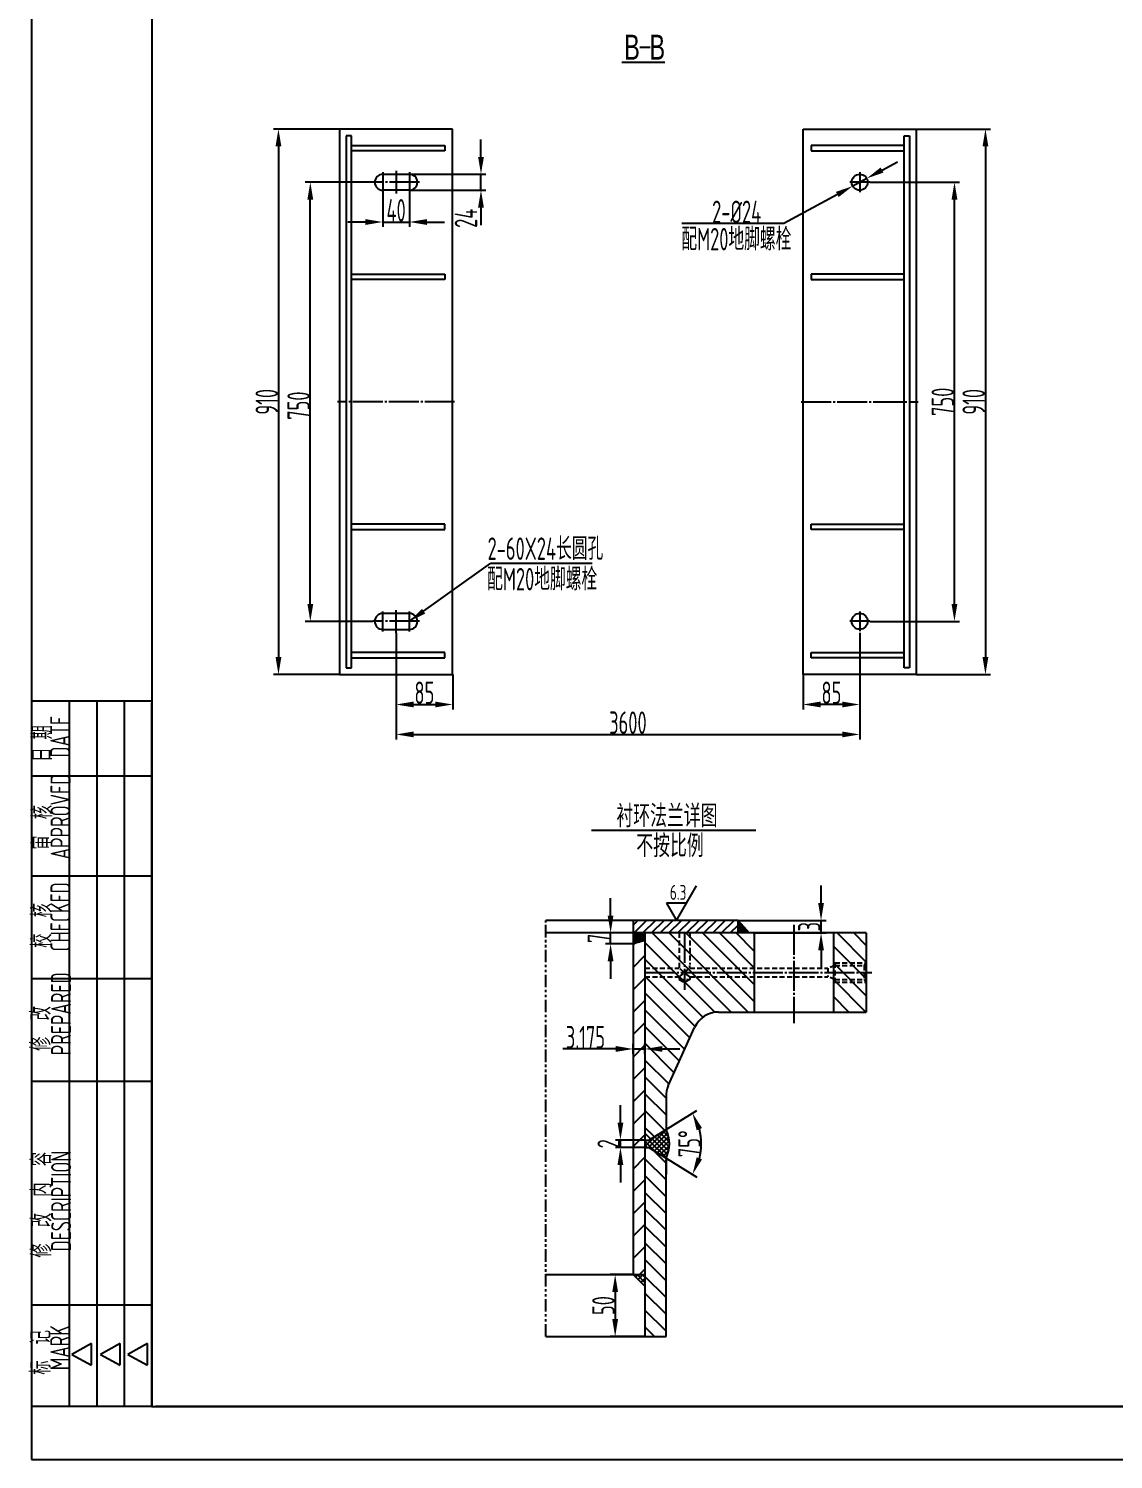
# Model space of a CAD drawing. Header units: millimetres. Extents: x 46644 to 124135, y -32003 to -3110.
# Drawn here: x 55277 to 58537, y -12051 to -7749 of the extents above; entities that cross this region are included whole.
import ezdxf
from ezdxf.enums import TextEntityAlignment as Align

# ---------------------------------------------------------------- set-up
doc = ezdxf.new("R2010")
doc.units = ezdxf.units.MM
doc.header["$LTSCALE"] = 6
for name, pattern in [('CENTER', [18, 15, -1, 1, -1]), ('CONTINOUS', [0]), ('DASHDOT-S', [14, 10, -2, 0, -2]), ('DASHED', [0.75, 0.5, -0.25]), ('PHANTOM', [2.5, 1.25, -0.25, 0.25, -0.25, 0.25, -0.25])]:
    doc.linetypes.add(name, pattern=pattern)
for name, color, linetype in [('0_OL', 4, 'Continuous'), ('1_hat', 52, 'Continuous'), ('2_txt', 2, 'Continuous'), ('4_cen', 1, 'CENTER'), ('5', 5, 'PHANTOM'), ('6_das', 6, 'DASHED'), ('7_dim', 3, 'Continuous'), ('8_sym', 232, 'Continuous'), ('CDR_DIM', 7, 'Continuous'), ('TEXT', 7, 'Continuous'), ('图层1', 4, 'Continuous')]:
    doc.layers.add(name, color=color, linetype=linetype)
doc.styles.add('HZ', font='ascii.shx', dxfattribs={"width": 0.7, "bigfont": 'hztxt.shx'})
doc.styles.add('mark', font='cc.shx', dxfattribs={"width": 0.7, "bigfont": 'dxfs.shx'})
doc.styles.add('ROMANS', font='ascii.shx', dxfattribs={"width": 0.7, "bigfont": 'dxfs.shx'})
doc.styles.get("Standard").update_dxf_attribs({"font": 'ascii.shx', "width": 0.7})
doc.dimstyles.new('15.2', dxfattribs={"dimscale": 15, "dimtxt": 4.5, "dimasz": 3.5, "dimexe": 1, "dimexo": 0, "dimgap": 0.1, "dimtad": 1, "dimlfac": 0.5, "dimzin": 9, "dimdsep": 46, "dimtxsty": 'HZ', "dimcen": 0, "dimclrd": 256, "dimclre": 256, "dimclrt": 256, "dimadec": 0, "dimazin": 0, "dimtfac": 1, "dimtmove": 1, "dimatfit": 1, "dimfxl": 0, "dimarcsym": 0})

# ---------------------------------------------------------------- blocks, each defined once
blk = doc.blocks.new('*D73')
at = {"layer": '7_dim', "lineweight": -2}
for p, q in [((56341.5, -8241.4), (56341.5, -8345.8)), ((56421.5, -8241.4), (56421.5, -8345.8)), ((56289, -8330.8), (56236.5, -8330.8)), ((56341.5, -8330.8), (56421.5, -8330.8)), ((56474, -8330.8), (56526.5, -8330.8))]:
    blk.add_line(p, q, dxfattribs=at)
at = {"layer": '7_dim'}
for points in [[(56289, -8322.1), (56289, -8339.6), (56341.5, -8330.8)], [(56474, -8322.1), (56474, -8339.6), (56421.5, -8330.8)]]:
    blk.add_solid(points, dxfattribs=at)
at = {"layer": 'Defpoints', "color": 0}
for p in [(56341.5, -8241.4), (56421.5, -8241.4), (56421.5, -8330.8)]:
    blk.add_point(p, dxfattribs=at)
at = {"layer": '7_dim', "insert": (56381.5, -8295.6), "char_height": 67.5, "attachment_point": 5, "style": 'HZ'}
blk.add_mtext('40', dxfattribs=at)
blk = doc.blocks.new('*D74')
at = {"layer": '7_dim', "lineweight": -2}
for p, q in [((56636.5, -8134.9), (56636.5, -8082.4)), ((56421.5, -8187.4), (56651.5, -8187.4)), ((56636.5, -8235.4), (56636.5, -8187.4)), ((56421.5, -8235.4), (56651.5, -8235.4)), ((56636.5, -8287.9), (56636.5, -8340.4))]:
    blk.add_line(p, q, dxfattribs=at)
at = {"layer": '7_dim'}
for points in [[(56627.8, -8134.9), (56645.3, -8134.9), (56636.5, -8187.4)], [(56627.8, -8287.9), (56645.3, -8287.9), (56636.5, -8235.4)]]:
    blk.add_solid(points, dxfattribs=at)
at = {"layer": 'Defpoints', "color": 0}
for p in [(56421.5, -8187.4), (56636.5, -8187.4), (56421.5, -8235.4)]:
    blk.add_point(p, dxfattribs=at)
at = {"layer": '7_dim', "insert": (56591.4, -8319.6), "char_height": 67.5, "attachment_point": 5, "rotation": 90, "style": 'HZ'}
blk.add_mtext('24', dxfattribs=at)
blk = doc.blocks.new('*D75')
at = {"layer": '7_dim', "lineweight": -2}
for p, q in [((56381.5, -9565.4), (56381.5, -9796.3)), ((56551.5, -9691.3), (56551.5, -9796.3)), ((56434, -9781.3), (56499, -9781.3))]:
    blk.add_line(p, q, dxfattribs=at)
at = {"layer": '7_dim'}
for points in [[(56434, -9772.5), (56434, -9790), (56381.5, -9781.3)], [(56499, -9772.5), (56499, -9790), (56551.5, -9781.3)]]:
    blk.add_solid(points, dxfattribs=at)
at = {"layer": 'Defpoints', "color": 0}
for p in [(56381.5, -9565.4), (56551.5, -9691.3), (56551.5, -9781.3)]:
    blk.add_point(p, dxfattribs=at)
at = {"layer": '7_dim', "insert": (56466.5, -9746), "char_height": 67.5, "attachment_point": 5, "style": 'HZ'}
blk.add_mtext('85', dxfattribs=at)
blk = doc.blocks.new('*D76')
at = {"layer": '7_dim', "lineweight": -2}
for p, q in [((56381.5, -9565.4), (56381.5, -9886.3)), ((57774.5, -9565.4), (57774.5, -9886.3)), ((56434, -9871.3), (57722, -9871.3))]:
    blk.add_line(p, q, dxfattribs=at)
at = {"layer": '7_dim'}
for points in [[(56434, -9862.5), (56434, -9880), (56381.5, -9871.3)], [(57722, -9862.5), (57722, -9880), (57774.5, -9871.3)]]:
    blk.add_solid(points, dxfattribs=at)
at = {"layer": 'Defpoints', "color": 0}
for p in [(56381.5, -9565.4), (57774.5, -9565.4), (57774.5, -9871.3)]:
    blk.add_point(p, dxfattribs=at)
at = {"layer": '7_dim', "insert": (57078, -9836), "char_height": 67.5, "attachment_point": 5, "style": 'HZ'}
blk.add_mtext('3600', dxfattribs=at)
blk = doc.blocks.new('*D77')
at = {"layer": '7_dim', "lineweight": -2}
for p, q in [((56311.5, -8211.3), (56108.7, -8211.3)), ((56123.7, -9478.8), (56123.7, -8263.8)), ((56311.5, -9531.3), (56108.7, -9531.3))]:
    blk.add_line(p, q, dxfattribs=at)
at = {"layer": '7_dim'}
for points in [[(56115, -8263.8), (56132.5, -8263.8), (56123.7, -8211.3)], [(56115, -9478.8), (56132.5, -9478.8), (56123.7, -9531.3)]]:
    blk.add_solid(points, dxfattribs=at)
at = {"layer": 'Defpoints', "color": 0}
for p in [(56123.7, -8211.3), (56311.5, -8211.3), (56311.5, -9531.3)]:
    blk.add_point(p, dxfattribs=at)
at = {"layer": '7_dim', "insert": (56088.5, -8882.9), "char_height": 67.5, "attachment_point": 5, "rotation": 90, "style": 'HZ'}
blk.add_mtext('750', dxfattribs=at)
blk = doc.blocks.new('*D78')
at = {"layer": '7_dim', "lineweight": -2}
for p, q in [((56211.5, -8051.3), (56013, -8051.3)), ((56028, -8103.8), (56028, -9638.8)), ((56211.5, -9691.3), (56013, -9691.3))]:
    blk.add_line(p, q, dxfattribs=at)
at = {"layer": '7_dim'}
for points in [[(56019.3, -8103.8), (56036.8, -8103.8), (56028, -8051.3)], [(56019.3, -9638.8), (56036.8, -9638.8), (56028, -9691.3)]]:
    blk.add_solid(points, dxfattribs=at)
at = {"layer": 'Defpoints', "color": 0}
for p in [(56211.5, -8051.3), (56028, -9691.3), (56211.5, -9691.3)]:
    blk.add_point(p, dxfattribs=at)
at = {"layer": '7_dim', "insert": (55992.8, -8871.3), "char_height": 67.5, "attachment_point": 5, "rotation": 90, "style": 'HZ'}
blk.add_mtext('910', dxfattribs=at)
blk = doc.blocks.new('*D79')
at = {"layer": '7_dim', "lineweight": -2}
for p, q in [((57804.5, -8211.3), (58074.2, -8211.3)), ((58059.2, -9478.8), (58059.2, -8263.8)), ((57804.5, -9531.3), (58074.2, -9531.3))]:
    blk.add_line(p, q, dxfattribs=at)
at = {"layer": '7_dim'}
for points in [[(58050.5, -8263.8), (58068, -8263.8), (58059.2, -8211.3)], [(58050.5, -9478.8), (58068, -9478.8), (58059.2, -9531.3)]]:
    blk.add_solid(points, dxfattribs=at)
at = {"layer": 'Defpoints', "color": 0}
for p in [(57804.5, -8211.3), (58059.2, -8211.3), (57804.5, -9531.3)]:
    blk.add_point(p, dxfattribs=at)
at = {"layer": '7_dim', "insert": (58024, -8871.3), "char_height": 67.5, "attachment_point": 5, "rotation": 90, "style": 'HZ'}
blk.add_mtext('750', dxfattribs=at)
blk = doc.blocks.new('*D80')
at = {"layer": '7_dim', "lineweight": -2}
for p, q in [((57944.5, -8051.3), (58167.3, -8051.3)), ((58152.3, -8103.8), (58152.3, -9638.8)), ((57944.5, -9691.3), (58167.3, -9691.3))]:
    blk.add_line(p, q, dxfattribs=at)
at = {"layer": '7_dim'}
for points in [[(58143.5, -8103.8), (58161, -8103.8), (58152.3, -8051.3)], [(58143.5, -9638.8), (58161, -9638.8), (58152.3, -9691.3)]]:
    blk.add_solid(points, dxfattribs=at)
at = {"layer": 'Defpoints', "color": 0}
for p in [(57944.5, -8051.3), (57944.5, -9691.3), (58152.3, -9691.3)]:
    blk.add_point(p, dxfattribs=at)
at = {"layer": '7_dim', "insert": (58117, -8871.3), "char_height": 67.5, "attachment_point": 5, "rotation": 90, "style": 'HZ'}
blk.add_mtext('910', dxfattribs=at)
blk = doc.blocks.new('*D81')
at = {"layer": '7_dim', "lineweight": -2}
for p, q in [((57774.5, -9565.4), (57774.5, -9796.3)), ((57604.5, -9691.3), (57604.5, -9796.3)), ((57722, -9781.3), (57657, -9781.3))]:
    blk.add_line(p, q, dxfattribs=at)
at = {"layer": '7_dim'}
for points in [[(57657, -9772.5), (57657, -9790), (57604.5, -9781.3)], [(57722, -9772.5), (57722, -9790), (57774.5, -9781.3)]]:
    blk.add_solid(points, dxfattribs=at)
at = {"layer": 'Defpoints', "color": 0}
for p in [(57774.5, -9565.4), (57604.5, -9691.3), (57604.5, -9781.3)]:
    blk.add_point(p, dxfattribs=at)
at = {"layer": '7_dim', "insert": (57689.5, -9746), "char_height": 67.5, "attachment_point": 5, "style": 'HZ'}
blk.add_mtext('85', dxfattribs=at)
blk = doc.blocks.new('*D82')
at = {"layer": '7_dim', "lineweight": -2}
for p, q in [((57055.6, -11038.1), (57055.6, -10985.6)), ((57129.1, -11090.6), (57040.6, -11090.6)), ((57055.6, -11112.9), (57055.6, -11090.6)), ((57129.1, -11112.9), (57040.6, -11112.9)), ((57055.6, -11165.4), (57055.6, -11217.9))]:
    blk.add_line(p, q, dxfattribs=at)
at = {"layer": '7_dim'}
for points in [[(57046.8, -11038.1), (57064.3, -11038.1), (57055.6, -11090.6)], [(57046.8, -11165.4), (57064.3, -11165.4), (57055.6, -11112.9)]]:
    blk.add_solid(points, dxfattribs=at)
at = {"layer": 'Defpoints', "color": 0}
for p in [(57055.6, -11090.6), (57129.1, -11090.6), (57129.1, -11112.9)]:
    blk.add_point(p, dxfattribs=at)
at = {"layer": '7_dim', "insert": (57020.3, -11101.8), "char_height": 67.5, "attachment_point": 5, "rotation": 90, "style": 'HZ'}
blk.add_mtext('2', dxfattribs=at)
blk = doc.blocks.new('*D83')
at = {"layer": '7_dim', "lineweight": -2}
for p, q in [((57041.4, -10816.8), (56988.9, -10816.8)), ((57093.9, -10831.4), (57093.9, -10801.8)), ((57093.9, -10816.8), (57129.1, -10816.8)), ((57129.1, -10830.1), (57129.1, -10801.8)), ((57181.6, -10816.8), (57234.1, -10816.8))]:
    blk.add_line(p, q, dxfattribs=at)
at = {"layer": '7_dim'}
for points in [[(57041.4, -10808), (57041.4, -10825.5), (57093.9, -10816.8)], [(57181.6, -10808), (57181.6, -10825.5), (57129.1, -10816.8)]]:
    blk.add_solid(points, dxfattribs=at)
at = {"layer": 'Defpoints', "color": 0}
for p in [(57093.9, -10831.4), (57129.1, -10816.8), (57129.1, -10830.1)]:
    blk.add_point(p, dxfattribs=at)
at = {"layer": '7_dim', "insert": (56950.4, -10781.5), "char_height": 67.5, "attachment_point": 5, "style": 'HZ'}
blk.add_mtext('3.175', dxfattribs=at)
blk = doc.blocks.new('*D84')
at = {"layer": '7_dim', "lineweight": -2}
for p, q in [((57026, -10415.7), (57026, -10363.2)), ((57093.9, -10468.2), (57011, -10468.2)), ((57026, -10500.7), (57026, -10468.2)), ((57093.9, -10500.7), (57011, -10500.7)), ((57026, -10553.2), (57026, -10605.7))]:
    blk.add_line(p, q, dxfattribs=at)
at = {"layer": '7_dim'}
for points in [[(57017.2, -10415.7), (57034.7, -10415.7), (57026, -10468.2)], [(57017.2, -10553.2), (57034.7, -10553.2), (57026, -10500.7)]]:
    blk.add_solid(points, dxfattribs=at)
at = {"layer": 'Defpoints', "color": 0}
for p in [(57026, -10468.2), (57093.9, -10468.2), (57093.9, -10500.7)]:
    blk.add_point(p, dxfattribs=at)
at = {"layer": '7_dim', "insert": (56990.7, -10484.4), "char_height": 67.5, "attachment_point": 5, "rotation": 90, "style": 'HZ'}
blk.add_mtext('7', dxfattribs=at)
blk = doc.blocks.new('*D85')
at = {"layer": '7_dim', "lineweight": -2}
for p, q in [((57658.3, -10377.8), (57658.3, -10325.3)), ((57409.1, -10430.3), (57673.3, -10430.3)), ((57658.3, -10468.2), (57658.3, -10430.3)), ((57457.8, -10468.2), (57673.3, -10468.2)), ((57658.3, -10520.7), (57658.3, -10573.2))]:
    blk.add_line(p, q, dxfattribs=at)
at = {"layer": '7_dim'}
for points in [[(57649.6, -10377.8), (57667.1, -10377.8), (57658.3, -10430.3)], [(57649.6, -10520.7), (57667.1, -10520.7), (57658.3, -10468.2)]]:
    blk.add_solid(points, dxfattribs=at)
at = {"layer": 'Defpoints', "color": 0}
for p in [(57409.1, -10430.3), (57658.3, -10430.3), (57457.8, -10468.2)]:
    blk.add_point(p, dxfattribs=at)
at = {"layer": '7_dim', "insert": (57623.1, -10449.2), "char_height": 67.5, "attachment_point": 5, "rotation": 90, "style": 'HZ'}
blk.add_mtext('3', dxfattribs=at)
blk = doc.blocks.new('*D86')
at = {"layer": '7_dim', "lineweight": -2}
for p, q in [((57192.5, -11058.6), (57284.9, -11001.7)), ((57192.5, -11144.9), (57284.9, -11201.8))]:
    blk.add_line(p, q, dxfattribs=at)
blk.add_arc((57122.4, -11101.8), 175.8, 345.5663, 14.4337, dxfattribs=at)
at = {"layer": '7_dim'}
for points in [[(57284.6, -11061.4), (57300.7, -11054.5), (57272.1, -11009.6)], [(57300.7, -11149), (57284.6, -11142.2), (57272.1, -11193.9)]]:
    blk.add_solid(points, dxfattribs=at)
at = {"layer": 'Defpoints', "color": 0}
for p in [(57140.5, -11090.6), (57192.5, -11058.6), (57140.5, -11112.9), (57295.2, -11133.9), (57192.5, -11144.9)]:
    blk.add_point(p, dxfattribs=at)
at = {"layer": '7_dim', "insert": (57262.9, -11101.8), "char_height": 67.5, "attachment_point": 5, "rotation": 90, "style": 'HZ'}
blk.add_mtext('75%%d', dxfattribs=at)
blk = doc.blocks.new('*D87')
at = {"layer": '7_dim', "lineweight": -2}
for p, q in [((57093.9, -11495.1), (57024.7, -11495.1)), ((57039.7, -11547.6), (57039.7, -11628.9)), ((57129.1, -11681.4), (57024.7, -11681.4))]:
    blk.add_line(p, q, dxfattribs=at)
at = {"layer": '7_dim'}
for points in [[(57031, -11547.6), (57048.5, -11547.6), (57039.7, -11495.1)], [(57031, -11628.9), (57048.5, -11628.9), (57039.7, -11681.4)]]:
    blk.add_solid(points, dxfattribs=at)
at = {"layer": 'Defpoints', "color": 0}
for p in [(57093.9, -11495.1), (57039.7, -11681.4), (57129.1, -11681.4)]:
    blk.add_point(p, dxfattribs=at)
at = {"layer": '7_dim', "insert": (57004.5, -11588.2), "char_height": 67.5, "attachment_point": 5, "rotation": 90, "style": 'HZ'}
blk.add_mtext('50', dxfattribs=at)
blk = doc.blocks.new('ccd_up')
at = {"layer": '2_txt'}
for p, q in [((0, 0), (4, 6.93)), ((2, 3.46), (-2, 3.46)), ((-2, 3.46), (0, 0))]:
    blk.add_line(p, q, dxfattribs=at)
at = {"layer": '2_txt', "width": 0.75}
blk.add_attdef('CZD', text='', height=3, dxfattribs=at).set_placement((1.96, 4.11), align=Align.RIGHT)

msp = doc.modelspace()

# ---------------------------------------------------------------- hatches: boundary and pattern name
at = {"layer": '1_hat', "lineweight": -2}
h = msp.add_hatch(dxfattribs=at)
h.set_pattern_fill('ANSI37', color=2, scale=24.75, style=0)
h.set_pattern_definition([(45, (90266.4165, -8531.445), (-2.1876116, 2.1876116), []), (135, (90266.4165, -8531.445), (-2.1876116, -2.1876116), [])])
h.paths.add_polyline_path([(57409.144, -10430.265), (57409.144, -10468.16), (57442.472, -10468.16)])
at = {"layer": '1_hat'}
h = msp.add_hatch(dxfattribs=at)
h.set_pattern_fill('ANSI31', color=256, scale=15, style=0)
h.set_pattern_definition([(45, (20335.88, -14865.95), (-33.67596, 33.67596), [])])
h.paths.add_polyline_path([(57093.863, -11495.125), (57129.136, -11495.125), (57129.136, -11101.76), (57129.136, -10491.249), (57093.863, -10500.7)])
h.paths.add_polyline_path([(56876.507, -10730.918), (57024.257, -10730.918), (57024.257, -10832.168), (56876.507, -10832.168)], flags=9)
h = msp.add_hatch(dxfattribs=at)
h.set_pattern_fill('ANSI31', color=256, scale=11.25, angle=90, style=0)
h.set_pattern_definition([(135, (20259.54, -14998.17), (-25.25697, -25.25697), [])])
h.paths.add_polyline_path([(57129.136, -10468.16), (57129.136, -11070.197), (57146.092, -11087.154), (57192.496, -11058.601), (57192.496, -10960.359, -0.10610904), (57199.472, -10927.858), (57278.401, -10752.459, -0.29513289), (57350.625, -10705.76), (57457.816, -10705.76), (57457.816, -10468.16)])
h.paths.add_polyline_path([(57794.416, -10468.16), (57695.416, -10468.16), (57695.416, -10705.76), (57794.416, -10705.76)])
h = msp.add_hatch(dxfattribs=at)
h.set_pattern_fill('ANSI31', color=256, scale=11.25, angle=90, style=0)
h.set_pattern_definition([(135, (20335.878, -14865.95), (-25.25697, -25.25697), [])])
h.paths.add_polyline_path([(57129.136, -11681.369), (57192.496, -11681.369), (57192.496, -11150.559), (57192.496, -11144.919), (57140.533, -11112.946), (57129.136, -11112.946)])
at = {"layer": '7_dim', "lineweight": -2}
h = msp.add_hatch(dxfattribs=at)
h.set_pattern_fill('ANSI31', color=0, scale=148.5, style=0)
h.set_pattern_definition([(45, (89878.477, -8531.445), (-13.12567, 13.12567), [])])
h.paths.add_polyline_path([(57093.863, -10468.16), (57129.136, -10468.16), (57409.144, -10468.16), (57409.144, -10430.265), (57093.863, -10430.265)])
h = msp.add_hatch(dxfattribs=at)
h.set_pattern_fill('ANSI37', color=2, scale=39.6, style=0)
h.set_pattern_definition([(45, (89878.477, -8531.445), (-3.5001786, 3.5001786), []), (135, (89878.477, -8531.445), (-3.5001786, -3.5001786), [])])
h.paths.add_polyline_path([(57093.863, -10500.7), (57129.136, -10491.249), (57129.136, -10468.16), (57093.863, -10468.16)])
at = {"layer": '7_dim'}
h = msp.add_hatch(dxfattribs=at)
h.set_pattern_fill('ANSI37', color=256, scale=3.75, style=0)
h.set_pattern_definition([(45, (20702.499, -15166.478), (-8.41899, 8.41899), []), (135, (20702.499, -15166.478), (-8.41899, -8.41899), [])])
h.paths.add_polyline_path([(57093.863, -11495.125), (57129.136, -11530.397), (57129.136, -11495.125)])
at = {"layer": 'CDR_DIM'}
h = msp.add_hatch(dxfattribs=at)
h.set_pattern_fill('ANSI37', color=3, scale=79.2, style=0)
h.set_pattern_definition([(45, (-126292.943, 8758.179), (-7.00035713, 7.00035713), []), (135, (-126292.943, 8758.179), (-7.00035713, -7.00035713), [])])
edge = h.paths.add_edge_path()
edge.add_arc((57106.388, -11101.76), 96.318, 333.378913, 386.621087)
edge.add_line((57192.496, -11058.601), (57140.533, -11090.574))
edge.add_line((57140.533, -11090.574), (57129.136, -11090.574))
edge.add_line((57129.136, -11090.574), (57129.136, -11112.946))
edge.add_line((57129.136, -11112.946), (57140.533, -11112.946))
edge.add_line((57140.533, -11112.946), (57192.496, -11144.919))

# ---------------------------------------------------------------- linework, layer by layer
at = {"color": 7, "linetype": 'Continuous'}
for p, q in [((55285.84, -3110.478), (55285.84, -12050.633)), ((55647.624, -9771.634), (55284.059, -9771.634)), ((55400.568, -11891.925), (55400.568, -9773.301)), ((55483.068, -11891.925), (55483.068, -9773.301)), ((55565.568, -11891.925), (55565.568, -9773.301)), ((55647.624, -11891.925), (55647.624, -9777.547)), ((55647.624, -9996.938), (55284.059, -9996.938)), ((55647.624, -10296.938), (55284.059, -10296.938)), ((55647.624, -10605.637), (55284.059, -10605.637)), ((55647.624, -10914.337), (55284.059, -10914.337)), ((55647.624, -11587.154), (55284.059, -11587.154)), ((55466.061, -11701.777), (55406.921, -11735.265)), ((55406.921, -11735.265), (55466.061, -11767.768)), ((55466.061, -11766.783), (55466.061, -11701.777)), ((55552.265, -11701.777), (55493.125, -11735.265)), ((55493.125, -11735.265), (55552.265, -11767.768)), ((55552.265, -11766.783), (55552.265, -11701.777)), ((55634.698, -11701.777), (55575.557, -11735.265)), ((55575.557, -11735.265), (55634.698, -11767.768)), ((55634.698, -11766.783), (55634.698, -11701.777)), ((55647.624, -11891.925), (55288.314, -11891.925))]:
    msp.add_line(p, q, dxfattribs=at)
at = {"color": 4, "linetype": 'Continuous'}
for p, q in [((55647.624, -3261.779), (55647.624, -11891.925)), ((55647.624, -11891.925), (67744.181, -11891.925)), ((67743.922, -11891.93), (55658.712, -11891.93))]:
    msp.add_line(p, q, dxfattribs=at)
at = {"color": 4, "lineweight": -2}
for p, q in [((57409.144, -10430.265), (57442.472, -10468.16)), ((57093.863, -10468.16), (57093.863, -11495.125)), ((57129.136, -10468.16), (57129.136, -11101.76)), ((57457.816, -10468.16), (57457.816, -10705.76)), ((57695.416, -10468.16), (57695.416, -10705.76)), ((57794.416, -10468.16), (57794.416, -10705.76)), ((57350.625, -10705.76), (57794.416, -10705.76)), ((57199.472, -10927.858), (57278.401, -10752.459)), ((57192.496, -10960.359), (57192.496, -11058.601))]:
    msp.add_line(p, q, dxfattribs=at)
at = {"color": 7, "linetype": 'CONTINOUS', "ltscale": 10}
msp.add_line((55285.84, -12050.633), (67894.34, -12050.633), dxfattribs=at)
at = {"color": 4, "lineweight": -2}
for centre, start, end in [((57350.625, -10784.96), 90, 155.772255), ((57271.696, -10960.359), 155.772255, 180)]:
    msp.add_arc(centre, 79.2, start, end, dxfattribs=at)
at = {"layer": '0_OL'}
for p, q in [((57060.058, -7849.904), (57189.166, -7849.904)), ((56551.457, -8051.263), (56211.457, -8051.263)), ((56211.457, -8051.263), (56211.457, -9691.263)), ((56247.457, -8071.263), (56231.457, -8071.263)), ((56231.457, -8071.263), (56231.457, -9671.263)), ((56247.457, -9671.263), (56247.457, -8071.263)), ((56551.457, -9691.263), (56551.457, -8051.263)), ((57604.487, -8051.263), (57944.487, -8051.263)), ((57604.487, -9691.263), (57604.487, -8051.263)), ((57908.487, -8071.263), (57924.487, -8071.263)), ((57908.487, -9671.263), (57908.487, -8071.263)), ((57924.487, -8071.263), (57924.487, -9671.263)), ((57944.487, -8051.263), (57944.487, -9691.263)), ((56247.457, -8101.263), (56527.457, -8101.263)), ((56527.457, -8117.263), (56247.457, -8117.263)), ((56527.457, -8101.263), (56527.457, -8117.263)), ((57908.487, -8101.263), (57628.487, -8101.263)), ((57628.487, -8101.263), (57628.487, -8117.263)), ((57628.487, -8117.263), (57908.487, -8117.263)), ((56341.457, -8187.417), (56421.457, -8187.417)), ((56421.457, -8235.417), (56341.457, -8235.417)), ((56247.457, -8487.263), (56527.457, -8487.263)), ((56527.457, -8503.263), (56247.457, -8503.263)), ((56527.457, -8487.263), (56527.457, -8503.263)), ((57908.487, -8487.263), (57628.487, -8487.263)), ((57628.487, -8487.263), (57628.487, -8503.263)), ((57628.487, -8503.263), (57908.487, -8503.263)), ((56527.457, -9239.263), (56247.457, -9239.263)), ((56527.457, -9255.263), (56527.457, -9239.263)), ((57628.487, -9255.263), (57628.487, -9239.263)), ((57628.487, -9239.263), (57908.487, -9239.263)), ((56247.457, -9255.263), (56527.457, -9255.263)), ((57908.487, -9255.263), (57628.487, -9255.263)), ((56421.457, -9507.417), (56341.457, -9507.417)), ((56341.457, -9555.417), (56421.457, -9555.417)), ((56527.457, -9625.263), (56247.457, -9625.263)), ((56527.457, -9641.263), (56527.457, -9625.263)), ((57628.487, -9641.263), (57628.487, -9625.263)), ((57628.487, -9625.263), (57908.487, -9625.263)), ((56231.457, -9671.263), (56247.457, -9671.263)), ((56247.457, -9641.263), (56527.457, -9641.263)), ((57908.487, -9641.263), (57628.487, -9641.263)), ((57924.487, -9671.263), (57908.487, -9671.263)), ((56211.457, -9691.263), (56551.457, -9691.263)), ((57944.487, -9691.263), (57604.487, -9691.263))]:
    msp.add_line(p, q, dxfattribs=at)
for centre in [(57774.487, -8211.263), (57774.487, -9531.263)]:
    msp.add_circle(centre, 24, dxfattribs=at)
for centre, start, end in [((56341.457, -8211.417), 90, 270), ((56421.457, -8211.417), 270, 90), ((56341.457, -9531.417), 90, 270), ((56421.457, -9531.417), 270, 90)]:
    msp.add_arc(centre, 24, start, end, dxfattribs=at)
at = {"layer": '4_cen'}
for p, q in [((56451.457, -8211.417), (56311.457, -8211.417)), ((56341.457, -8181.417), (56341.457, -8241.417)), ((56381.457, -8177.085), (56381.457, -8245.44)), ((56421.457, -8181.417), (56421.457, -8241.417)), ((57804.487, -8211.263), (57744.487, -8211.263)), ((57774.487, -8181.263), (57774.487, -8241.263)), ((56557.457, -8871.263), (56205.457, -8871.263)), ((57598.487, -8871.263), (57950.487, -8871.263)), ((56341.457, -9561.417), (56341.457, -9501.417)), ((56381.457, -9565.595), (56381.457, -9497.24)), ((56421.457, -9561.417), (56421.457, -9501.417)), ((57774.487, -9501.263), (57774.487, -9561.263)), ((56451.457, -9531.263), (56311.457, -9531.263)), ((57804.487, -9531.263), (57744.487, -9531.263)), ((57576.616, -10443.626), (57576.616, -10739.663)), ((57247.936, -10468.16), (57247.936, -10638.79)), ((57129.136, -10586.96), (57810.771, -10586.96))]:
    msp.add_line(p, q, dxfattribs=at)
at = {"layer": '5', "color": 7, "ltscale": 5}
msp.add_line((56831.287, -11681.369), (56831.287, -10430.265), dxfattribs=at)
at = {"layer": '6_das', "ltscale": 5}
for p, q in [((57231.978, -10468.16), (57231.978, -10573.965)), ((57263.894, -10468.16), (57263.894, -10563.2)), ((57129.136, -10573.965), (57231.978, -10573.965)), ((57263.894, -10599.955), (57231.978, -10573.965)), ((57231.978, -10599.955), (57263.894, -10573.965)), ((57263.894, -10573.965), (57263.894, -10566.045)), ((57263.894, -10573.965), (57679.101, -10573.965)), ((57699.376, -10566.045), (57679.101, -10573.965)), ((57679.101, -10573.965), (57679.101, -10599.955)), ((57699.376, -10558.125), (57794.416, -10558.125)), ((57699.376, -10558.125), (57699.376, -10615.795)), ((57699.376, -10566.045), (57787.935, -10566.045)), ((57794.416, -10558.125), (57787.935, -10566.045)), ((57787.935, -10566.045), (57787.935, -10607.875)), ((57129.136, -10599.955), (57231.978, -10599.955)), ((57231.978, -10599.955), (57231.978, -10607.875)), ((57231.978, -10607.875), (57263.894, -10607.875)), ((57231.978, -10607.875), (57247.936, -10617.089)), ((57263.894, -10607.875), (57247.936, -10617.089)), ((57263.894, -10599.955), (57679.101, -10599.955)), ((57263.894, -10599.955), (57263.894, -10607.875)), ((57699.376, -10607.875), (57679.101, -10599.955)), ((57699.376, -10607.875), (57787.935, -10607.875)), ((57699.376, -10615.795), (57794.416, -10615.795)), ((57794.416, -10615.795), (57787.935, -10607.875))]:
    msp.add_line(p, q, dxfattribs=at)
at = {"layer": '7_dim'}
for p, q in [((57114.341, -7804.8), (57145.393, -7804.8)), ((57841.642, -8174.624), (57887.729, -8149.479)), ((57795.555, -8199.768), (57753.419, -8222.757)), ((57707.332, -8247.902), (57546.783, -8335.495)), ((57525.408, -8335.495), (57239.767, -8335.495)), ((57546.783, -8335.495), (57424.533, -8335.495)), ((57041.363, -10816.793), (56882.387, -10816.793))]:
    msp.add_line(p, q, dxfattribs=at)
at = {"layer": '7_dim', "color": 2, "lineweight": -2}
msp.add_line((57093.863, -10430.265), (56831.287, -10430.265), dxfattribs=at)
at = {"layer": '7_dim', "color": 4, "lineweight": -2}
for p, q in [((57409.144, -10430.265), (56831.287, -10430.265)), ((57093.863, -10430.265), (57093.863, -10468.16)), ((57093.863, -10468.16), (57129.136, -10468.16)), ((57129.136, -10491.249), (57093.863, -10500.7))]:
    msp.add_line(p, q, dxfattribs=at)
at = {"layer": '7_dim', "color": 4, "linetype": 'DASHDOT-S', "lineweight": -2}
msp.add_line((57409.144, -10468.16), (57409.144, -10430.265), dxfattribs=at)
at = {"layer": '7_dim', "color": 4, "linetype": 'ByBlock', "lineweight": -2}
msp.add_line((57794.416, -10468.16), (56831.287, -10468.16), dxfattribs=at)
at = {"layer": '7_dim', "color": 4, "linetype": 'ByBlock', "ltscale": 5}
for p, q in [((56831.287, -11495.125), (57129.136, -11495.125)), ((56831.287, -11681.369), (57192.496, -11681.369))]:
    msp.add_line(p, q, dxfattribs=at)
at = {"layer": '7_dim'}
for points in [[(57837.451, -8166.942), (57845.833, -8182.305), (57795.555, -8199.768)], [(57703.141, -8240.221), (57711.522, -8255.583), (57753.419, -8222.757)]]:
    msp.add_solid(points, dxfattribs=at)
at = {"layer": 'CDR_DIM', "color": 4}
for p, q in [((57129.136, -11090.574), (57140.533, -11090.574)), ((57140.533, -11090.574), (57192.496, -11058.601)), ((57129.136, -11101.76), (57129.136, -11681.369)), ((57129.136, -11112.946), (57140.533, -11112.946)), ((57140.533, -11112.946), (57192.496, -11144.919)), ((57192.496, -11144.919), (57192.496, -11194.598)), ((57093.863, -11495.125), (57129.136, -11530.397))]:
    msp.add_line(p, q, dxfattribs=at)
msp.add_arc((57106.388, -11101.76), 96.318, 333.378913, 26.621087, dxfattribs=at)
at = {"layer": 'TEXT'}
msp.add_line((57146.092, -11087.154), (57129.136, -11070.197), dxfattribs=at)
at = {"layer": '图层1', "linetype": 'Continuous', "lineweight": -2}
msp.add_line((56968.129, -10159.154), (57462.077, -10159.154), dxfattribs=at)
at = {"layer": '图层1'}
msp.add_line((57192.496, -11681.369), (57192.496, -11150.559), dxfattribs=at)

# ---------------------------------------------------------------- block references
at = {"layer": '8_sym', "xscale": 15, "yscale": 15, "zscale": 15}
msp.add_blockref('ccd_up', (57224.33, -10430.265), dxfattribs=at).add_auto_attribs({'CZD': '6.3'})

# ---------------------------------------------------------------- texts
at = {"color": 7, "linetype": 'Continuous', "style": 'mark', "width": 0.7}
for p in [(57090.421, -7805.139), (57166.305, -7805.139)]:
    msp.add_text('B', height=75, dxfattribs=at).set_placement(p, align=Align.MIDDLE_CENTER)
at = {"style": 'ROMANS', "width": 0.75}
for s, p in [('日 期', (55348.251, -9953.331)), ('DATE', (55402.344, -9940.569)), ('APPROVED', (55403.187, -10246.994)), ('审  核', (55348.251, -10217.484)), ('CHECKED', (55403.037, -10523.817)), ('校  核', (55346.866, -10512.573)), ('PREPARED ', (55404.707, -10835.803)), ('修  改', (55343.902, -10822.417)), ('修  改  内  容', (55345.935, -11443.856)), ('DESCRIPTION', (55405.066, -11425.195)), ('MARK', (55401.856, -11782.543)), ('标  记', (55343.591, -11796.012))]:
    msp.add_text(s, height=60, rotation=90, dxfattribs=at).set_placement(p)
at = {"color": 7, "linetype": 'Continuous', "style": 'HZ', "width": 0.75}
for s, p in [('衬环法兰详图', (57043.458, -10150.296)), ('不按比例', (57103.315, -10240.148))]:
    msp.add_text(s, height=67.5, dxfattribs=at).set_placement(p)
at = {"layer": '7_dim', "style": 'HZ', "width": 0.7}
for s, p in [('配M20地脚螺栓', (57238.57, -8416.112)), ('2-60X24长圆孔', (56656.326, -9346.496)), ('配M20地脚螺栓', (56655.082, -9438.285))]:
    msp.add_text(s, height=67.5, dxfattribs=at).set_placement(p)
at = {"layer": '7_dim', "insert": (57404.775, -8300.245), "char_height": 67.5, "attachment_point": 5, "style": 'HZ'}
msp.add_mtext('2-%%C24', dxfattribs=at)

# ---------------------------------------------------------------- dimensions: what is measured, and where the dimension line sits
at = {"layer": '7_dim'}
for base, p1, p2, text, picture, middle in [((56028.022, -9691.263), (56211.457, -8051.263), (56211.457, -9691.263), '910', '*D78', (55992.772, -8871.263)), ((58152.26, -9691.263), (57944.487, -8051.263), (57944.487, -9691.263), '910', '*D80', (58117.01, -8871.263)), ((58059.232, -8211.263), (57804.487, -9531.263), (57804.487, -8211.263), '750', '*D79', (58023.982, -8871.263)), ((57025.977, -10468.16), (57093.863, -10500.7), (57093.863, -10468.16), '7', '*D84', (56990.727, -10484.43)), ((57658.301, -10430.265), (57457.816, -10468.16), (57409.144, -10430.265), '3', '*D85', (57623.051, -10449.213)), ((57055.56, -11090.574), (57129.136, -11112.946), (57129.136, -11090.574), '2', '*D82', (57020.31, -11101.76)), ((57039.729, -11681.369), (57093.863, -11495.125), (57129.136, -11681.369), '50', '*D87', (57004.479, -11588.247))]:
    dim = msp.add_linear_dim(base=base, p1=p1, p2=p2, angle=90, text=text, dimstyle='15.2', dxfattribs=at)
    dim.commit()
    dim.dimension.update_dxf_attribs({"geometry": picture, "text_midpoint": middle})
dim = msp.add_linear_dim(base=(56636.546, -8187.417), p1=(56421.457, -8235.417), p2=(56421.457, -8187.417), angle=90, dimstyle='15.2', dxfattribs=at)
dim.commit()
dim.dimension.update_dxf_attribs({"geometry": '*D74', "text_midpoint": (56626.614, -8319.592), "dimtype": 160})
dim = msp.add_linear_dim(base=(56123.748, -8211.263), p1=(56311.457, -9531.263), p2=(56311.457, -8211.263), angle=90, text='750', dimstyle='15.2', dxfattribs=at)
dim.commit()
dim.dimension.update_dxf_attribs({"geometry": '*D77', "text_midpoint": (56123.748, -8882.898), "dimtype": 160})
for base, p1, p2, picture, middle in [((56421.457, -8330.841), (56341.457, -8241.417), (56421.457, -8241.417), '*D73', (56381.457, -8295.591)), ((56551.457, -9781.292), (56381.457, -9565.44), (56551.457, -9691.263), '*D75', (56466.457, -9746.042))]:
    dim = msp.add_linear_dim(base=base, p1=p1, p2=p2, dimstyle='15.2', dxfattribs=at)
    dim.commit()
    dim.dimension.update_dxf_attribs({"geometry": picture, "text_midpoint": middle})
dim = msp.add_linear_dim(base=(57774.487, -9871.258), p1=(56381.457, -9565.44), p2=(57774.487, -9565.44), text='3600', dimstyle='15.2', dxfattribs=at)
dim.commit()
dim.dimension.update_dxf_attribs({"geometry": '*D76', "text_midpoint": (57077.972, -9836.008)})
dim = msp.add_linear_dim(base=(57604.487, -9781.292), p1=(57774.487, -9565.44), p2=(57604.487, -9691.263), angle=180, dimstyle='15.2', dxfattribs=at)
dim.commit()
dim.dimension.update_dxf_attribs({"geometry": '*D81', "text_midpoint": (57689.487, -9746.042)})
dim = msp.add_linear_dim(base=(57129.136, -10816.793), p1=(57093.863, -10831.379), p2=(57129.136, -10830.099), text='3.175', dimstyle='15.2', dxfattribs=at)
dim.commit()
dim.dimension.update_dxf_attribs({"geometry": '*D83', "text_midpoint": (56950.382, -10816.793), "dimtype": 160})
dim = msp.add_angular_dim_2l(base=(57295.231, -11133.91), line1=((57140.533, -11112.946), (57192.496, -11144.919)), line2=((57140.533, -11090.574), (57192.496, -11058.601)), text='75%%d', dimstyle='15.2', dxfattribs=at)
dim.commit()
dim.dimension.update_dxf_attribs({"geometry": '*D86', "text_midpoint": (57262.945, -11101.76)})

# ---------------------------------------------------------------- leaders
msp.add_leader([(56421.457, -9531.263), (56665.965, -9356.428), (56970.756, -9356.428)], dimstyle='15.2', dxfattribs=at)

doc.saveas('drawing.dxf')
